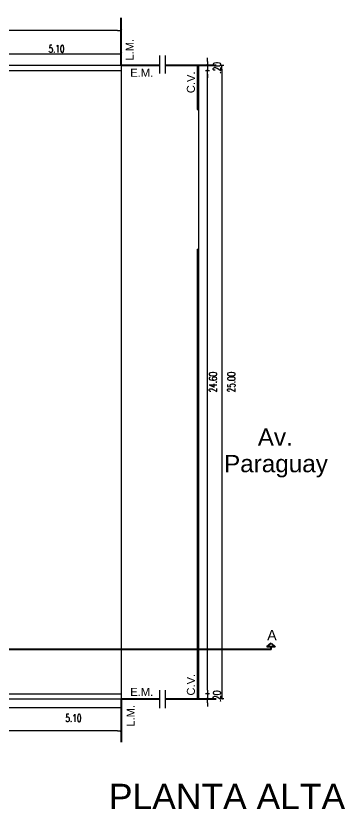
# Model space of a CAD drawing. Header units: millimetres. Extents: x 130 to 235, y 159 to 225.
# Drawn here: x 221.66 to 234.64, y 158.67 to 189.97 of the extents above; entities that cross this region are included whole.
import ezdxf

# ---------------------------------------------------------------- set-up
doc = ezdxf.new("R2010")
doc.units = ezdxf.units.MM
doc.linetypes.add('ACAD_ISO10W100', pattern=[18.5, 12, -3, 0.5, -3])
for name, color, linetype, lineweight in [('015', 1, 'Continuous', 15), ('02', 5, 'Continuous', 20), ('A-COT-PARC', 252, 'Continuous', 15), ('A-TERR', 6, 'ACAD_ISO10W100', 35), ('EJES', 6, 'ACAD_ISO10W100', 35), ('TEXTOS', 2, 'Continuous', 20)]:
    doc.layers.add(name, color=color, linetype=linetype, lineweight=lineweight)
doc.styles.add('COTAS', font='ROMANS', dxfattribs={"width": 0.7})
doc.styles.add('STYLE1', font='arial.ttf')
doc.dimstyles.new('COTA 100', dxfattribs={"dimtxt": 0.12, "dimasz": 0.15, "dimexe": 0, "dimexo": 0, "dimgap": 0.04, "dimtad": 1, "dimzin": 4, "dimdsep": 46, "dimtxsty": 'COTAS', "dimblk1": 'COTA_N', "dimblk2": 'COTA_N', "dimsah": 1, "dimcen": 0.09, "dimse1": 1, "dimse2": 1, "dimclrd": 256, "dimclrt": 60, "dimadec": 4, "dimazin": 0, "dimtfac": 1, "dimtix": 1, "dimtmove": 2, "dimatfit": 3, "dimfxl": 1, "dimtolj": 1, "dimtzin": 0, "dimlwd": -1, "dimarcsym": 0})

# ---------------------------------------------------------------- blocks, each defined once
blk = doc.blocks.new('COTA_N')
for p, q in [((-1, 0), (0, 0)), ((0, 0.5), (0, -0.5))]:
    blk.add_line(p, q)
at = {"const_width": 0.065}
blk.add_lwpolyline([(0.141421, 0.141421), (0.282843, 0.282843), (0, 0), (-0.141421, -0.141421), (-0.282843, -0.282843)], dxfattribs=at)
blk = doc.blocks.new('*D108')
at = {"layer": 'A-COT-PARC', "linetype": 'ByBlock'}
blk.add_line((220.864152, 162.685869), (225.664152, 162.685869), dxfattribs=at)
at = {"layer": 'Defpoints', "color": 0}
for p in [(220.714152, 163.022115), (225.814152, 163.022115), (225.814152, 162.685869)]:
    blk.add_point(p, dxfattribs=at)
at = {"layer": 'A-COT-PARC', "xscale": 0.15, "yscale": 0.15, "zscale": 0.15, "rotation": 180}
blk.add_blockref('COTA_N', (220.714152, 162.685869), dxfattribs=at)
at = {"layer": 'A-COT-PARC', "xscale": 0.15, "yscale": 0.15, "zscale": 0.15}
blk.add_blockref('COTA_N', (225.814152, 162.685869), dxfattribs=at)
at = {"layer": 'A-COT-PARC', "color": 60, "insert": (223.929152, 162.264786), "char_height": 0.6, "attachment_point": 5, "style": 'COTAS'}
blk.add_mtext('\\A1;{\\H0.5x;5.10}', dxfattribs=at)
blk = doc.blocks.new('*D109')
at = {"layer": 'A-COT-PARC', "linetype": 'ByBlock'}
blk.add_line((225.664152, 161.76424), (136.634152, 161.76424), dxfattribs=at)
at = {"layer": 'Defpoints', "color": 0}
for p in [(136.484152, 163.36033), (225.814152, 163.36033), (136.484152, 161.76424)]:
    blk.add_point(p, dxfattribs=at)
at = {"layer": 'A-COT-PARC', "xscale": 0.15, "yscale": 0.15, "zscale": 0.15, "rotation": 180}
blk.add_blockref('COTA_N', (136.484152, 161.76424), dxfattribs=at)
at = {"layer": 'A-COT-PARC', "xscale": 0.15, "yscale": 0.15, "zscale": 0.15}
blk.add_blockref('COTA_N', (225.814152, 161.76424), dxfattribs=at)
at = {"layer": 'A-COT-PARC', "color": 60, "insert": (173.649152, 161.342333), "char_height": 0.6, "attachment_point": 5, "style": 'COTAS'}
blk.add_mtext('\\A1;{\\H0.5x;89.33}', dxfattribs=at)
blk = doc.blocks.new('*D110')
at = {"layer": 'A-COT-PARC', "linetype": 'ByBlock'}
blk.add_line((220.864152, 188.479999), (225.664152, 188.479999), dxfattribs=at)
at = {"layer": 'Defpoints', "color": 0}
for p in [(225.814152, 188.479999), (220.714152, 188.022115), (225.814152, 188.022115)]:
    blk.add_point(p, dxfattribs=at)
at = {"layer": 'A-COT-PARC', "xscale": 0.15, "yscale": 0.15, "zscale": 0.15, "rotation": 180}
blk.add_blockref('COTA_N', (220.714152, 188.479999), dxfattribs=at)
at = {"layer": 'A-COT-PARC', "xscale": 0.15, "yscale": 0.15, "zscale": 0.15}
blk.add_blockref('COTA_N', (225.814152, 188.479999), dxfattribs=at)
at = {"layer": 'A-COT-PARC', "color": 60, "insert": (223.264152, 188.669999), "char_height": 0.6, "attachment_point": 5, "style": 'COTAS'}
blk.add_mtext('\\A1;{\\H0.5x;5.10}', dxfattribs=at)
blk = doc.blocks.new('*D111')
at = {"layer": 'A-COT-PARC', "linetype": 'ByBlock'}
blk.add_line((225.664152, 189.388179), (139.534152, 189.388179), dxfattribs=at)
at = {"layer": 'Defpoints', "color": 0}
for p in [(139.384152, 189.388179), (139.384152, 188.022115), (225.814152, 188.022115)]:
    blk.add_point(p, dxfattribs=at)
at = {"layer": 'A-COT-PARC', "xscale": 0.15, "yscale": 0.15, "zscale": 0.15, "rotation": 180}
blk.add_blockref('COTA_N', (139.384152, 189.388179), dxfattribs=at)
at = {"layer": 'A-COT-PARC', "xscale": 0.15, "yscale": 0.15, "zscale": 0.15}
blk.add_blockref('COTA_N', (225.814152, 189.388179), dxfattribs=at)
at = {"layer": 'A-COT-PARC', "color": 60, "insert": (182.599152, 189.578179), "char_height": 0.6, "attachment_point": 5, "style": 'COTAS'}
blk.add_mtext('\\A1;{\\H0.5x;86.43}', dxfattribs=at)
blk = doc.blocks.new('*D112')
at = {"layer": 'A-COT-PARC', "linetype": 'ByBlock'}
for p, q in [((229.213594, 188.172115), (229.213594, 188.322115)), ((229.213594, 188.022115), (229.213594, 187.822115)), ((229.213594, 187.672115), (229.213594, 187.522115))]:
    blk.add_line(p, q, dxfattribs=at)
at = {"layer": 'Defpoints', "color": 0}
for p in [(220.714152, 188.022115), (220.714152, 187.822115), (229.213594, 187.822115)]:
    blk.add_point(p, dxfattribs=at)
at = {"layer": 'A-COT-PARC', "xscale": 0.15, "yscale": 0.15, "zscale": 0.15}
for p, rotation in [((229.213594, 188.022115), 270), ((229.213594, 187.822115), 90)]:
    blk.add_blockref('COTA_N', p, dxfattribs=dict(at, rotation=rotation))
at = {"layer": 'A-COT-PARC', "color": 60, "insert": (229.589744, 187.922115), "char_height": 0.6, "attachment_point": 5, "rotation": 90, "style": 'COTAS'}
blk.add_mtext('\\A1;{\\H0.5x;.20}', dxfattribs=at)
blk = doc.blocks.new('*D113')
at = {"layer": 'A-COT-PARC', "linetype": 'ByBlock'}
for p, q in [((229.213594, 163.372115), (229.213594, 163.522115)), ((229.213594, 163.222115), (229.213594, 163.022115)), ((229.213594, 162.872115), (229.213594, 162.722115))]:
    blk.add_line(p, q, dxfattribs=at)
at = {"layer": 'Defpoints', "color": 0}
for p in [(220.470121, 163.222115), (220.470121, 163.022115), (229.213594, 163.022115)]:
    blk.add_point(p, dxfattribs=at)
at = {"layer": 'A-COT-PARC', "xscale": 0.15, "yscale": 0.15, "zscale": 0.15}
for p, rotation in [((229.213594, 163.222115), 270), ((229.213594, 163.022115), 90)]:
    blk.add_blockref('COTA_N', p, dxfattribs=dict(at, rotation=rotation))
at = {"layer": 'A-COT-PARC', "color": 60, "insert": (229.586193, 163.122115), "char_height": 0.6, "attachment_point": 5, "rotation": 90, "style": 'COTAS'}
blk.add_mtext('\\A1;{\\H0.5x;.20}', dxfattribs=at)
blk = doc.blocks.new('*D114')
at = {"layer": 'A-COT-PARC', "linetype": 'ByBlock'}
blk.add_line((229.781215, 187.872115), (229.781215, 163.172115), dxfattribs=at)
at = {"layer": 'Defpoints', "color": 0}
for p in [(220.210219, 188.022115), (220.210219, 163.022115), (229.781215, 163.022115)]:
    blk.add_point(p, dxfattribs=at)
at = {"layer": 'A-COT-PARC', "xscale": 0.15, "yscale": 0.15, "zscale": 0.15}
for p, rotation in [((229.781215, 188.022115), 90), ((229.781215, 163.022115), 270)]:
    blk.add_blockref('COTA_N', p, dxfattribs=dict(at, rotation=rotation))
at = {"layer": 'A-COT-PARC', "color": 60, "insert": (230.157405, 175.522115), "char_height": 0.6, "attachment_point": 5, "rotation": 90, "style": 'COTAS'}
blk.add_mtext('\\A1;{\\H0.5x;25.00}', dxfattribs=at)
blk = doc.blocks.new('*D157')
at = {"layer": 'A-COT-PARC', "linetype": 'ByBlock'}
blk.add_line((229.213594, 163.372115), (229.213594, 187.672115), dxfattribs=at)
at = {"layer": 'Defpoints', "color": 0}
for p in [(229.213594, 187.822115), (229.213594, 187.822115), (229.213594, 163.222115)]:
    blk.add_point(p, dxfattribs=at)
at = {"layer": 'A-COT-PARC', "xscale": 0.15, "yscale": 0.15, "zscale": 0.15}
for p, rotation in [((229.213594, 187.822115), 90), ((229.213594, 163.222115), 270)]:
    blk.add_blockref('COTA_N', p, dxfattribs=dict(at, rotation=rotation))
at = {"layer": 'A-COT-PARC', "color": 60, "insert": (229.428375, 175.522115), "char_height": 0.6, "attachment_point": 5, "rotation": 90, "style": 'COTAS'}
blk.add_mtext('\\A1;{\\H0.5x;24.60}', dxfattribs=at)

msp = doc.modelspace()

# ---------------------------------------------------------------- linework, layer by layer
at = {"layer": '015', "ltscale": 2}
for p, q in [((227.328, 188.409), (227.328, 187.698)), ((227.544, 188.409), (227.544, 187.698)), ((227.328, 163.365), (227.328, 162.653)), ((227.544, 163.365), (227.544, 162.653))]:
    msp.add_line(p, q, dxfattribs=at)
at = {"layer": '02', "ltscale": 2}
for p, q in [((220.714, 188.022), (225.814, 188.022)), ((220.714, 187.822), (225.814, 187.822)), ((225.814, 188.022), (225.814, 163.022)), ((228.814, 188.022), (228.814, 186.272)), ((228.864, 188.022), (228.864, 163.022)), ((228.814, 186.272), (228.864, 186.272)), ((228.814, 180.772), (228.814, 163.022)), ((228.814, 180.772), (228.864, 180.772)), ((220.714, 163.222), (225.814, 163.222)), ((220.714, 163.022), (225.814, 163.022))]:
    msp.add_line(p, q, dxfattribs=at)
at = {"layer": 'A-TERR', "ltscale": 2}
msp.add_line((231.723, 164.965), (231.723, 165.063), dxfattribs=at)
msp.add_lwpolyline([(231.56, 165.078), (231.723, 165.221), (231.886, 165.078)], close=True, dxfattribs=at)
at = {"layer": 'EJES', "ltscale": 2}
for p, q in [((225.814, 188.022), (225.814, 189.892)), ((225.814, 188.022), (227.328, 188.022)), ((227.544, 188.022), (229.553, 188.022)), ((231.723, 164.965), (217.727, 164.965)), ((225.814, 163.022), (227.328, 163.022)), ((225.814, 163.022), (225.814, 161.311)), ((227.544, 163.022), (229.553, 163.022))]:
    msp.add_line(p, q, dxfattribs=at)

# ---------------------------------------------------------------- texts
at = {"layer": 'TEXTOS', "style": 'STYLE1'}
for s, rotation, p in [('L.M.', 89.957, (226.3, 188.208)), ('E.M.', 359.957, (226.168, 187.568)), ('C.V.', 89.957, (228.717, 186.921)), ('C.V.', 89.957, (228.717, 163.153)), ('E.M.', 359.957, (226.168, 163.142)), ('L.M.', 89.957, (226.343, 161.924))]:
    msp.add_text(s, height=0.3156, rotation=rotation, dxfattribs=at).set_placement(p)
for s, p in [('Av.', (231.196, 173.009)), ('Paraguay', (229.867, 171.964))]:
    msp.add_text(s, height=0.6845, dxfattribs=at).set_placement(p)
at = {"layer": 'TEXTOS', "ltscale": 2, "attachment_point": 1, "style": 'STYLE1'}
for s, width, insert, char_height in [('A', 1.72485, (231.563, 165.738), 0.412), ('PLANTA ALTA', 17.0051, (225.327, 159.672), 1)]:
    msp.add_mtext_dynamic_manual_height_columns(s, width=width, gutter_width=2.061, heights=[0], dxfattribs=dict(at, insert=insert, char_height=char_height))

# ---------------------------------------------------------------- dimensions: what is measured, and where the dimension line sits
at = {"layer": 'A-COT-PARC', "linetype": 'ByBlock'}
for p1, p2, distance, picture, middle in [((225.814, 188.022), (139.384, 188.022), -1.366, '*D111', (182.599, 189.578)), ((220.714, 188.022), (225.814, 188.022), 0.458, '*D110', (223.264, 188.67))]:
    dim = msp.add_aligned_dim(p1=p1, p2=p2, distance=distance, text='{\\H0.5x;<>}', dimstyle='COTA 100', override={"dimtxt": 0.6, "dimfxl": 0.18}, dxfattribs=at)
    dim.commit()
    dim.dimension.update_dxf_attribs({"geometry": picture, "text_midpoint": middle})
for base, p1, p2, angle, picture, middle in [((229.214, 187.822), (220.714, 188.022), (220.714, 187.822), 270, '*D112', (229.59, 187.922)), ((229.781, 163.022), (220.21, 188.022), (220.21, 163.022), 270, '*D114', (230.157, 175.522)), ((229.214, 187.822), (229.214, 163.222), (229.214, 187.822), 90, '*D157', (229.428, 175.522)), ((229.214, 163.022), (220.47, 163.222), (220.47, 163.022), 270, '*D113', (229.586, 163.122)), ((136.484, 161.764), (225.814, 163.36), (136.484, 163.36), 180, '*D109', (173.649, 161.342)), ((225.814, 162.686), (220.714, 163.022), (225.814, 163.022), 0, '*D108', (223.929, 162.265))]:
    dim = msp.add_linear_dim(base=base, p1=p1, p2=p2, angle=angle, text='{\\H0.5x;<>}', dimstyle='COTA 100', override={"dimtxt": 0.6, "dimfxl": 0.18}, dxfattribs=at)
    dim.commit()
    dim.dimension.update_dxf_attribs({"geometry": picture, "text_midpoint": middle, "dimtype": 161})

doc.saveas('drawing.dxf')
